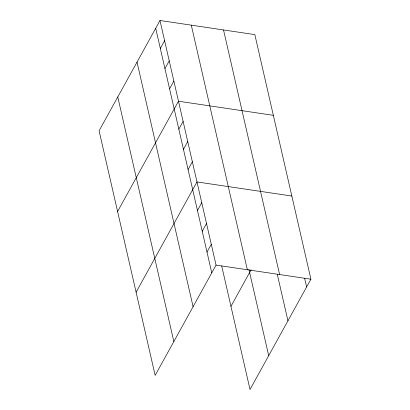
<?xml version="1.0" encoding="UTF-8"?>
<svg xmlns="http://www.w3.org/2000/svg" width="410" height="410" viewBox="0 0 410 410"><rect width="100%" height="100%" fill="white"/><g stroke="black" fill="none" stroke-linecap="round" stroke-linejoin="round"><path stroke-width="0.61" d="M159.982 20.5L99.092 130.8L155.164 375.391L216.055 265.091L159.982 20.5L254.835 34.609L310.908 279.2L250.018 389.5L221.702 265.982M160.32 48.447L164.605 40.677M164.943 68.624L169.233 60.859M169.571 88.806L173.861 81.036M117.598 211.514L178.483 101.214L273.337 115.328M178.821 129.16L183.111 121.391M183.449 149.342L187.739 141.573M188.072 169.52L192.362 161.75M136.099 292.228L196.99 181.927L291.843 196.041M197.466 210.489L201.756 202.719M202.232 231.276L206.522 223.506M206.999 252.068L211.288 244.298M230.953 306.342L251.161 269.739M216.055 265.091L310.908 279.2M304.656 278.41L306.618 286.969M223.532 29.956L279.605 274.541M277.288 274.331L287.943 320.805M248.931 269.447L268.699 355.665M191.285 25.159L247.353 269.744M155.692 28.269L211.765 272.855M137.017 62.105L193.089 306.69M117.772 96.965L173.845 341.556"/></g></svg>
